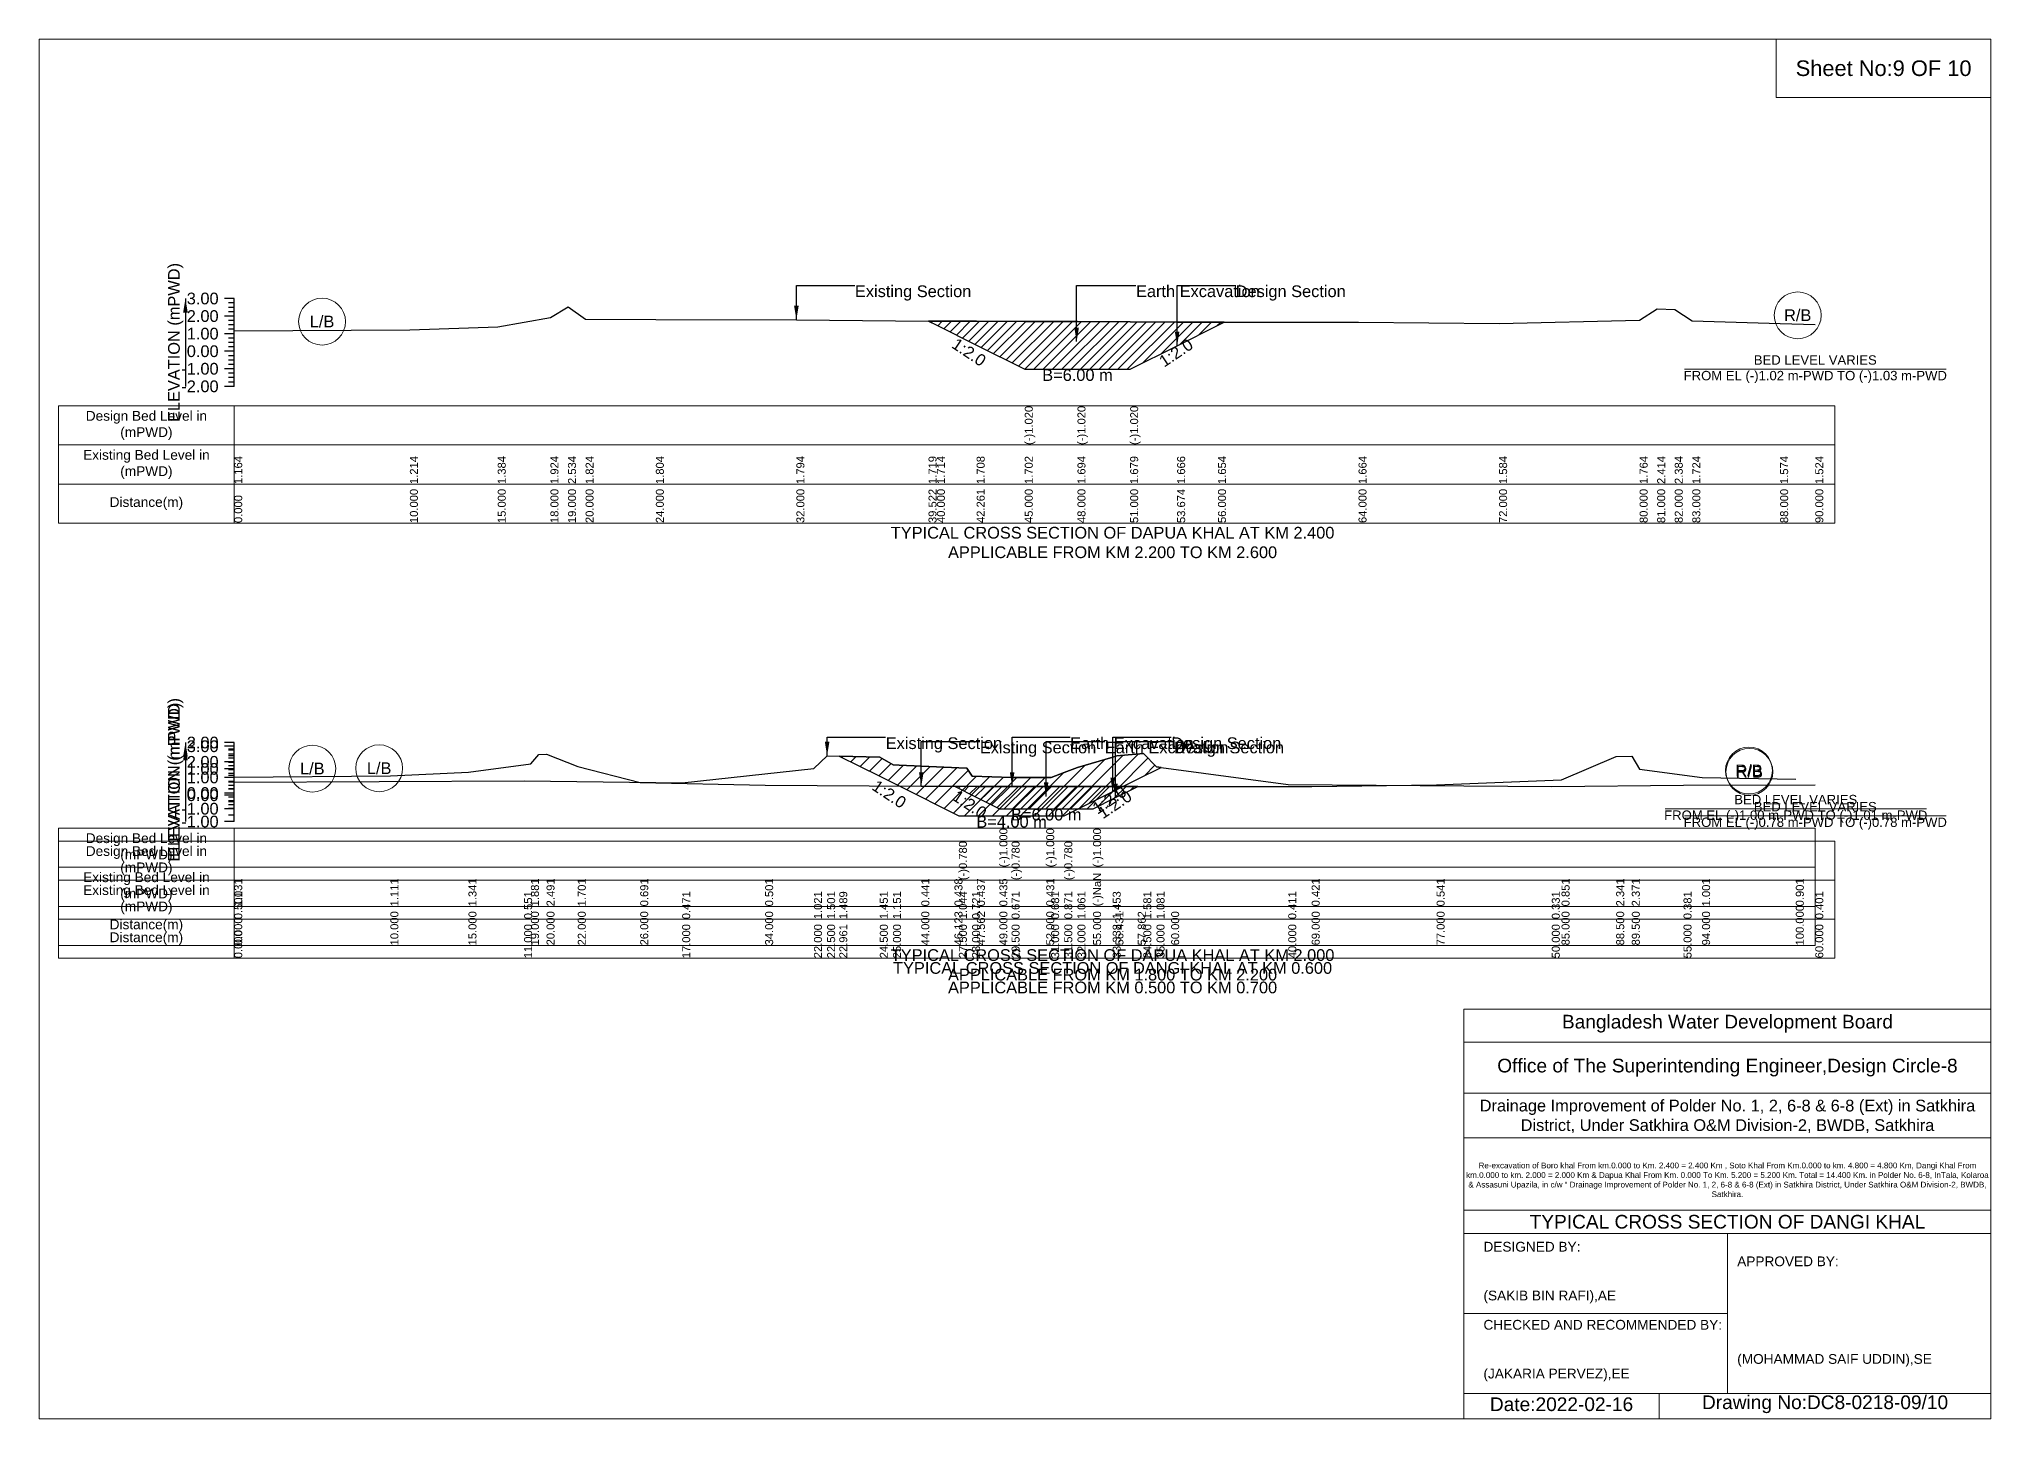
# Model space of a CAD drawing. Header units: inches. Extents: x 91000 to 538000, y -5656 to 0.
# Drawn here: x 390000 to 398000, y -5656 to 0 of the extents above; entities that cross this region are included whole.
import ezdxf

# ---------------------------------------------------------------- set-up
doc = ezdxf.new("R2010")
doc.units = ezdxf.units.IN
doc.header["$LTSCALE"] = 7
doc.header["$MEASUREMENT"] = 0
for name, color, linetype, lineweight in [('Cross section Data Border', 7, 'Continuous', 9), ('Cross Section Labels', 7, 'Continuous', 9), ('Existing_Bed_Level for Xsection', 7, 'Continuous', 25)]:
    doc.layers.add(name, color=color, linetype=linetype, lineweight=lineweight)
doc.styles.get("Standard").update_dxf_attribs({"font": 'arial.ttf'})
doc.dimstyles.get("Standard").update_dxf_attribs({"dimtxt": 45, "dimasz": 60, "dimexe": 0.18, "dimexo": 0.0625, "dimgap": 0.09, "dimtad": 0, "dimtih": 1, "dimtoh": 1, "dimdec": 4, "dimzin": 0, "dimdsep": 46, "dimtxsty": 'Standard', "dimcen": 0.09, "dimadec": 0, "dimazin": 0, "dimtfac": 1, "dimtdec": 4, "dimtofl": 0, "dimtmove": 0, "dimatfit": 3, "dimfxl": 1, "dimtolj": 1, "dimtzin": 0, "dimarcsym": 0})

msp = doc.modelspace()

# ---------------------------------------------------------------- hatches: boundary and pattern name
at = {"layer": 'Existing_Bed_Level for Xsection'}
h = msp.add_hatch(dxfattribs=at)
h.set_pattern_fill('ANSI31', color=256, scale=216, style=0)
h.paths.add_polyline_path([(393645.61633, -1156.05616), (393680, -1173.248), (393842.80816, -1254.65208), (394040, -1353.248), (394256, -1353.248), (394472, -1353.248), (394664.5594, -1256.9683), (394832, -1173.248), (394857.1188, -1160.6886), (394832, -1160.72), (394664.5594, -1159.8828), (394472, -1158.92), (394256, -1157.84), (394040, -1157.3), (393842.80816, -1156.80702), (393680, -1156.4)])
h = msp.add_hatch(dxfattribs=at)
h.set_pattern_fill('ANSI31', color=256, scale=324, style=0)
h.paths.add_polyline_path([(393279.79368, -2938.88484), (393446, -3021.988), (393500, -3048.988), (393524.89684, -3061.43642), (393770, -3183.988), (393802.4, -3183.988), (393824, -3183.988), (393986, -3183.988), (394148, -3183.988), (394202, -3183.988), (394256, -3156.988), (394400.45426, -3084.76087), (394418, -3075.988), (394526, -3021.988), (394580, -2994.988), (394598.90852, -2985.53374), (394580, -2983), (394526, -2929), (394418, -2937.64), (394400.45426, -2942.78675), (394256, -2985.16), (394202, -3005.68), (394148, -3026.2), (393986, -3027.28), (393824, -3021.88), (393802.4, -2988.4), (393770, -2987.01143), (393524.89684, -2976.50701), (393500, -2975.44), (393446, -2943.04)])
h = msp.add_hatch(dxfattribs=at)
h.set_pattern_fill('ANSI31', color=256, scale=192, style=0)
h.paths.add_polyline_path([(393751.89173, -3062.88986), (393843.94586, -3108.91693), (393936, -3154.944), (394128, -3154.944), (394320, -3154.944), (394411.584, -3109.152), (394503.168, -3063.36), (394411.584, -3063.36), (394320, -3063.36), (394128, -3063.36), (393936, -3063.12), (393843.94586, -3063.00493)])

# ---------------------------------------------------------------- linework, layer by layer
at = {"layer": 'Cross section Data Border'}
for points in [[(390080, -1503.808), (397360, -1503.808), (397360, -1983.808), (390080, -1983.808)], [(390080, -3234.944), (397280, -3234.944), (397280, -3714.944), (390080, -3714.944)], [(390080, -3287.748), (397360, -3287.748), (397360, -3767.748), (390080, -3767.748)]]:
    msp.add_lwpolyline(points, close=True, dxfattribs=at)
for points in [[(390800, -1503.808), (390800, -1983.808)], [(390080, -1663.808), (397360, -1663.808)], [(390080, -1823.808), (397360, -1823.808)], [(390800, -3234.944), (390800, -3714.944)], [(390800, -3287.748), (390800, -3767.748)], [(390080, -3394.944), (397280, -3394.944)], [(390080, -3447.748), (397360, -3447.748)], [(390080, -3554.944), (397280, -3554.944)], [(390080, -3607.748), (397360, -3607.748)]]:
    msp.add_lwpolyline(points, dxfattribs=at)
at = {"layer": 'Cross Section Labels'}
for points in [[(390000, 0), (398000, 0), (398000, -5656), (390000, -5656)], [(397120, 0), (398000, 0), (398000, -240), (397120, -240)]]:
    msp.add_lwpolyline(points, close=True, dxfattribs=at)
for points in [[(396744.19427, -1353.248), (397815.80573, -1353.248)], [(396664.19427, -3154.944), (397735.80573, -3154.944)], [(396744.19427, -3183.988), (397815.80573, -3183.988)], [(395840, -5656), (395840, -3976), (398000, -3976)], [(395840, -4112), (398000, -4112)], [(395840, -4320), (398000, -4320)], [(395840, -4504), (398000, -4504)], [(395840, -4800), (398000, -4800)], [(395840, -4896), (398000, -4896)], [(396920, -4896), (396920, -5552)], [(395840, -5224), (396920, -5224)], [(395840, -5552), (398000, -5552)], [(396640, -5552), (396640, -5656)]]:
    msp.add_lwpolyline(points, dxfattribs=at)
for centre in [(397208, -1132.28), (391160, -1158.2), (391120, -2990.4), (391394, -2988.94), (397008, -2998.08), (397010, -3003.52)]:
    msp.add_circle(centre, 96, dxfattribs=at)
at = {"layer": 'Existing_Bed_Level for Xsection'}
for points in [[(390800, -1063.808), (390760, -1063.808)], [(390800, -1081.808), (390776, -1081.808)], [(390800, -1099.808), (390776, -1099.808)], [(390800, -1117.808), (390776, -1117.808)], [(390800, -1423.808), (390800, -1351.808), (390800, -1279.808), (390800, -1207.808), (390800, -1135.808), (390800, -1063.808)], [(390800, -1196), (391520, -1192.4), (391880, -1180.16), (392096, -1141.28), (392168, -1097.36), (392240, -1148.48), (392528, -1149.92), (393104, -1150.64), (393645.61633, -1156.05616), (393680, -1156.4), (393842.80816, -1156.80702), (394040, -1157.3), (394040, -1157.3), (394256, -1157.84), (394256, -1157.84), (394472, -1158.92), (394472, -1158.92), (394664.5594, -1159.8828), (394832, -1160.72), (394857.1188, -1160.6886), (395408, -1160), (395984, -1165.76), (396560, -1152.8), (396632, -1106), (396704, -1108.16), (396776, -1155.68), (397136, -1166.48), (397280, -1170.08)], [(390800, -1135.808), (390760, -1135.808)], [(390800, -1153.808), (390776, -1153.808)], [(390800, -1171.808), (390776, -1171.808)], [(390800, -1189.808), (390776, -1189.808)], [(390800, -1207.808), (390760, -1207.808)], [(390800, -1279.808), (390760, -1279.808)], [(390800, -1225.808), (390776, -1225.808)], [(390800, -1243.808), (390776, -1243.808)], [(390800, -1261.808), (390776, -1261.808)], [(390800, -1351.808), (390760, -1351.808)], [(390800, -1297.808), (390776, -1297.808)], [(390800, -1315.808), (390776, -1315.808)], [(390800, -1333.808), (390776, -1333.808)], [(390800, -1423.808), (390760, -1423.808)], [(390800, -1369.808), (390776, -1369.808)], [(390800, -1387.808), (390776, -1387.808)], [(390800, -1405.808), (390776, -1405.808)], [(390800, -2883.748), (390760, -2883.748)], [(390800, -2898.944), (390760, -2898.944)], [(390800, -2910.748), (390776, -2910.748)], [(390800, -2914.944), (390776, -2914.944)], [(390800, -2930.944), (390776, -2930.944)], [(390800, -2937.748), (390776, -2937.748)], [(390800, -2946.944), (390776, -2946.944)], [(390800, -3207.748), (390800, -3099.748), (390800, -2991.748), (390800, -2883.748)], [(390800, -3154.944), (390800, -3090.944), (390800, -3026.944), (390800, -2962.944), (390800, -2898.944)], [(390800, -3045.64), (391988, -3040.24), (392636, -3048.88), (393176, -2989.48), (393230, -2937.64), (393279.79368, -2938.88484), (393446, -2943.04), (393500, -2975.44), (393524.89684, -2976.50701), (393770, -2987.01143), (393770, -2987.01143), (393802.4, -2988.4), (393824, -3021.88), (393986, -3027.28), (393986, -3027.28), (394148, -3026.2), (394202, -3005.68), (394202, -3005.68), (394256, -2985.16), (394400.45426, -2942.78675), (394418, -2937.64), (394526, -2929), (394580, -2983), (394598.90852, -2985.53374), (395120, -3055.36), (396200, -3064), (396740, -3058.6), (397280, -3056.44)], [(390800, -3024.96), (391440, -3019.84), (391760, -3005.12), (392016, -2970.56), (392048, -2932.8), (392080, -2931.52), (392208, -2982.08), (392464, -3046.72), (392976, -3058.88), (393616, -3062.72), (393751.89173, -3062.88986), (393843.94586, -3063.00493), (393936, -3063.12), (393936, -3063.12), (394128, -3063.36), (394128, -3063.36), (394320, -3063.36), (394320, -3063.36), (394411.584, -3063.36), (394503.168, -3063.36), (394640, -3063.36), (395216, -3064), (395728, -3056.32), (396240, -3036.48), (396464, -2941.12), (396528, -2939.2), (396560, -2992.32), (396816, -3026.88), (397200, -3033.28)], [(390800, -2962.944), (390760, -2962.944)], [(390800, -2991.748), (390760, -2991.748)], [(390800, -3026.944), (390760, -3026.944)], [(390800, -2964.748), (390776, -2964.748)], [(390800, -2978.944), (390776, -2978.944)], [(390800, -2994.944), (390776, -2994.944)], [(390800, -3010.944), (390776, -3010.944)], [(390800, -3018.748), (390776, -3018.748)], [(390800, -3090.944), (390760, -3090.944)], [(390800, -3099.748), (390760, -3099.748)], [(390800, -3042.944), (390776, -3042.944)], [(390800, -3045.748), (390776, -3045.748)], [(390800, -3058.944), (390776, -3058.944)], [(390800, -3072.748), (390776, -3072.748)], [(390800, -3074.944), (390776, -3074.944)], [(390800, -3106.944), (390776, -3106.944)], [(390800, -3154.944), (390760, -3154.944)], [(390800, -3122.944), (390776, -3122.944)], [(390800, -3126.748), (390776, -3126.748)], [(390800, -3138.944), (390776, -3138.944)], [(390800, -3153.748), (390776, -3153.748)], [(390800, -3180.748), (390776, -3180.748)], [(390800, -3207.748), (390760, -3207.748)]]:
    msp.add_lwpolyline(points, dxfattribs=at)
for points in [[(393645.61633, -1156.05616), (393645.61633, -1156.05616), (393680, -1173.248), (393842.80816, -1254.65208), (394040, -1353.248), (394040, -1353.248), (394256, -1353.248), (394256, -1353.248), (394472, -1353.248), (394472, -1353.248), (394664.5594, -1256.9683), (394832, -1173.248), (394857.1188, -1160.6886), (394857.1188, -1160.6886), (394857.1188, -1160.6886), (394832, -1160.72), (394664.5594, -1159.8828), (394472, -1158.92), (394472, -1158.92), (394256, -1157.84), (394256, -1157.84), (394040, -1157.3), (394040, -1157.3), (393842.80816, -1156.80702), (393680, -1156.4), (393645.61633, -1156.05616)], [(393279.79368, -2938.88484), (393446, -3021.988), (393500, -3048.988), (393524.89684, -3061.43642), (393770, -3183.988), (393770, -3183.988), (393802.4, -3183.988), (393824, -3183.988), (393986, -3183.988), (393986, -3183.988), (394148, -3183.988), (394202, -3183.988), (394202, -3183.988), (394256, -3156.988), (394400.45426, -3084.76087), (394418, -3075.988), (394526, -3021.988), (394580, -2994.988), (394598.90852, -2985.53374), (394598.90852, -2985.53374), (394598.90852, -2985.53374), (394580, -2983), (394526, -2929), (394418, -2937.64), (394400.45426, -2942.78675), (394256, -2985.16), (394202, -3005.68), (394202, -3005.68), (394148, -3026.2), (393986, -3027.28), (393986, -3027.28), (393824, -3021.88), (393802.4, -2988.4), (393770, -2987.01143), (393770, -2987.01143), (393524.89684, -2976.50701), (393500, -2975.44), (393446, -2943.04)], [(393751.89173, -3062.88986), (393843.94586, -3108.91693), (393936, -3154.944), (393936, -3154.944), (394128, -3154.944), (394128, -3154.944), (394320, -3154.944), (394320, -3154.944), (394411.584, -3109.152), (394503.168, -3063.36), (394503.168, -3063.36), (394503.168, -3063.36), (394411.584, -3063.36), (394320, -3063.36), (394320, -3063.36), (394128, -3063.36), (394128, -3063.36), (393936, -3063.12), (393936, -3063.12), (393843.94586, -3063.00493)]]:
    msp.add_lwpolyline(points, close=True, dxfattribs=at)

# ---------------------------------------------------------------- texts
at = {"layer": 'Cross section Data Border', "char_height": 40, "width": 640, "attachment_point": 5}
for s, insert in [('Design Bed Level in (mPWD)', (390440, -1583.808)), ('Existing Bed Level in (mPWD)', (390440, -1743.808)), ('Distance(m)', (390440, -1903.808)), ('Design Bed Level in (mPWD)', (390440, -3314.944)), ('Design Bed Level in (mPWD)', (390440, -3367.748)), ('Existing Bed Level in (mPWD)', (390440, -3474.944)), ('Existing Bed Level in (mPWD)', (390440, -3527.748)), ('Distance(m)', (390440, -3634.944)), ('Distance(m)', (390440, -3687.748))]:
    msp.add_mtext(s, dxfattribs=dict(at, insert=insert))
at = {"layer": 'Cross Section Labels'}
for s, insert, char_height, attachment_point in [('Sheet No:9 OF 10', (397560, -120), 64, 5), ('Existing Section', (393344, -1009.808), 48, 1), ('Earth Excavation', (394496, -1009.808), 48, 1), ('Design Section', (394904.5594, -1009.808), 48, 1), ('R/B', (397208, -1132.28), 48, 5), ('L/B', (391160, -1158.2), 48, 5), ('B=6.00 m', (394256, -1353.248), 48, 2), ('BED LEVEL VARIES ^JFROM EL (-)1.02 m-PWD TO (-)1.03 m-PWD', (397280, -1353.248), 38.4, 5), ('TYPICAL CROSS SECTION OF DAPUA KHAL AT KM 2.400^JAPPLICABLE FROM KM 2.200 TO KM 2.600', (394400, -2063.808), 48, 5), ('Existing Section', (393470, -2862.148), 48, 1), ('Existing Section', (393856, -2879.744), 48, 1), ('Earth Excavation', (394226, -2862.148), 48, 1), ('Earth Excavation', (394368, -2879.744), 48, 1), ('Design Section', (394640.45426, -2862.148), 48, 1), ('Design Section', (394651.584, -2879.744), 48, 1), ('L/B', (391120, -2990.4), 48, 5), ('L/B', (391394, -2988.94), 48, 5), ('R/B', (397008, -2998.08), 48, 5), ('R/B', (397010, -3003.52), 48, 5), ('BED LEVEL VARIES ^JFROM EL (-)1.00 m-PWD TO (-)1.01 m-PWD', (397200, -3154.944), 38.4, 5), ('B=4.00 m', (393986, -3183.988), 48, 2), ('B=6.00 m', (394128, -3154.944), 48, 2), ('BED LEVEL VARIES ^JFROM EL (-)0.78 m-PWD TO (-)0.78 m-PWD', (397280, -3183.988), 38.4, 5), ('TYPICAL CROSS SECTION OF DAPUA KHAL AT KM 2.000^JAPPLICABLE FROM KM 1.800 TO KM 2.200', (394400, -3794.944), 48, 5), ('TYPICAL CROSS SECTION OF DANGI KHAL AT KM 0.600^JAPPLICABLE FROM KM 0.500 TO KM 0.700', (394400, -3847.748), 48, 5), ('Bangladesh Water Development Board', (396920, -4036), 56, 5), ('Office of The Superintending Engineer,Design Circle-8', (396920, -4216), 56, 5)]:
    msp.add_mtext(s, dxfattribs=dict(at, insert=insert, char_height=char_height, attachment_point=attachment_point))
at = {"layer": 'Cross Section Labels', "char_height": 48, "attachment_point": 2}
for insert, rotation in [((393824.80816, -1263.65208), 326.309932474), ((394646.5594, -1265.9683), 33.690067526), ((393497.89684, -3074.93642), 326.309932474), ((393827.94586, -3116.91693), 326.309932474), ((394373.45426, -3098.26087), 33.690067526), ((394395.584, -3117.152), 33.690067526)]:
    msp.add_mtext('1:2.0', dxfattribs=dict(at, insert=insert, rotation=rotation))
at = {"layer": 'Cross Section Labels'}
for s, insert, char_height, width, attachment_point in [('Drainage Improvement of Polder No. 1, 2, 6-8 & 6-8 (Ext) in Satkhira District, Under Satkhira O&M Division-2, BWDB, Satkhira', (396920, -4416), 48, 2240, 5), ('Re-excavation of Boro khal From km.0.000 to Km. 2.400 = 2.400 Km , Soto Khal From Km.0.000 to km. 4.800 = 4.800 Km, Dangi Khal From km.0.000 to km. 2.000 = 2.000 Km & Dapua Khal From Km. 0.000 To Km. 5.200 = 5.200 Km. Total = 14.400 Km. in Polder No. 6-8, InTala, Kolaroa & Assasuni Upazila, in c/w “ Drainage Improvement of Polder No. 1, 2, 6-8 & 6-8 (Ext) in Satkhira District, Under Satkhira O&M Division-2, BWDB, Satkhira.', (396920, -4676), 23.56497918, 2160, 5), ('TYPICAL CROSS SECTION OF DANGI KHAL', (396920, -4848), 56, 2240, 5), ('DESIGNED BY:^J^J^J(SAKIB BIN RAFI),AE', (395920, -5056), 40, 1120, 4), ('APPROVED BY:^J^J^J^J^J^J(MOHAMMAD SAIF UDDIN),SE', (396960, -5216), 40, 1120, 4), ('CHECKED AND RECOMMENDED BY:^J^J^J(JAKARIA PERVEZ),EE', (395920, -5376), 40, 1120, 4), ('Date:2022-02-16', (396240, -5596), 56, 1120, 5), ('Drawing No:DC8-0218-09/10', (397320, -5596), 56, 1760, 5)]:
    msp.add_mtext(s, dxfattribs=dict(at, insert=insert, char_height=char_height, width=width, attachment_point=attachment_point))
at = {"layer": 'Existing_Bed_Level for Xsection', "rotation": 90}
for s, insert, char_height, attachment_point in [('ELEVATION (mPWD)', (390560, -1243.808), 48, 5), ('(-)1.020', (394040, -1663.808), 32.8, 1), ('(-)1.020', (394256, -1663.808), 32.8, 1), ('(-)1.020', (394472, -1663.808), 32.8, 1), ('1.164', (390800, -1823.808), 32.8, 1), ('1.214', (391520, -1823.808), 32.8, 1), ('1.384', (391880, -1823.808), 32.8, 1), ('1.924', (392096, -1823.808), 32.8, 1), ('2.534', (392168, -1823.808), 32.8, 1), ('1.824', (392240, -1823.808), 32.8, 1), ('1.804', (392528, -1823.808), 32.8, 1), ('1.794', (393104, -1823.808), 32.8, 1), ('1.719', (393645.61633, -1823.808), 32.8, 1), ('1.714', (393680, -1823.808), 32.8, 1), ('1.708', (393842.80816, -1823.808), 32.8, 1), ('1.702', (394040, -1823.808), 32.8, 1), ('1.694', (394256, -1823.808), 32.8, 1), ('1.679', (394472, -1823.808), 32.8, 1), ('1.666', (394664.5594, -1823.808), 32.8, 1), ('1.654', (394832, -1823.808), 32.8, 1), ('1.664', (395408, -1823.808), 32.8, 1), ('1.584', (395984, -1823.808), 32.8, 1), ('1.764', (396560, -1823.808), 32.8, 1), ('2.414', (396632, -1823.808), 32.8, 1), ('2.384', (396704, -1823.808), 32.8, 1), ('1.724', (396776, -1823.808), 32.8, 1), ('1.574', (397136, -1823.808), 32.8, 1), ('1.524', (397280, -1823.808), 32.8, 1), ('0.000', (390800, -1983.808), 32.8, 1), ('10.000', (391520, -1983.808), 32.8, 1), ('15.000', (391880, -1983.808), 32.8, 1), ('18.000', (392096, -1983.808), 32.8, 1), ('19.000', (392168, -1983.808), 32.8, 1), ('20.000', (392240, -1983.808), 32.8, 1), ('24.000', (392528, -1983.808), 32.8, 1), ('32.000', (393104, -1983.808), 32.8, 1), ('39.522', (393645.61633, -1983.808), 32.8, 1), ('40.000', (393680, -1983.808), 32.8, 1), ('42.261', (393842.80816, -1983.808), 32.8, 1), ('45.000', (394040, -1983.808), 32.8, 1), ('48.000', (394256, -1983.808), 32.8, 1), ('51.000', (394472, -1983.808), 32.8, 1), ('53.674', (394664.5594, -1983.808), 32.8, 1), ('56.000', (394832, -1983.808), 32.8, 1), ('64.000', (395408, -1983.808), 32.8, 1), ('72.000', (395984, -1983.808), 32.8, 1), ('80.000', (396560, -1983.808), 32.8, 1), ('81.000', (396632, -1983.808), 32.8, 1), ('82.000', (396704, -1983.808), 32.8, 1), ('83.000', (396776, -1983.808), 32.8, 1), ('88.000', (397136, -1983.808), 32.8, 1), ('90.000', (397280, -1983.808), 32.8, 1), ('ELEVATION (mPWD)', (390560, -3026.944), 48, 5), ('ELEVATION (mPWD)', (390560, -3045.748), 48, 5), ('(-)1.000', (393936, -3394.944), 32.8, 1), ('(-)1.000', (394128, -3394.944), 32.8, 1), ('(-)1.000', (394320, -3394.944), 32.8, 1), ('(-)0.780', (393770, -3447.748), 32.8, 1), ('(-)0.780', (393986, -3447.748), 32.8, 1), ('(-)0.780', (394202, -3447.748), 32.8, 1), ('(-)NaN', (394320, -3554.944), 32.8, 1), ('1.031', (390800, -3554.944), 32.8, 1), ('0.501', (390800, -3607.748), 32.8, 1), ('1.111', (391440, -3554.944), 32.8, 1), ('1.341', (391760, -3554.944), 32.8, 1), ('0.551', (391988, -3607.748), 32.8, 1), ('1.881', (392016, -3554.944), 32.8, 1), ('2.491', (392080, -3554.944), 32.8, 1), ('1.701', (392208, -3554.944), 32.8, 1), ('0.691', (392464, -3554.944), 32.8, 1), ('0.471', (392636, -3607.748), 32.8, 1), ('0.501', (392976, -3554.944), 32.8, 1), ('1.021', (393176, -3607.748), 32.8, 1), ('1.501', (393230, -3607.748), 32.8, 1), ('1.489', (393279.79368, -3607.748), 32.8, 1), ('1.451', (393446, -3607.748), 32.8, 1), ('1.151', (393500, -3607.748), 32.8, 1), ('0.441', (393616, -3554.944), 32.8, 1), ('0.438', (393751.89173, -3554.944), 32.8, 1), ('1.044', (393770, -3607.748), 32.8, 1), ('0.721', (393824, -3607.748), 32.8, 1), ('0.437', (393843.94586, -3554.944), 32.8, 1), ('0.435', (393936, -3554.944), 32.8, 1), ('0.671', (393986, -3607.748), 32.8, 1), ('0.431', (394128, -3554.944), 32.8, 1), ('0.681', (394148, -3607.748), 32.8, 1), ('0.871', (394202, -3607.748), 32.8, 1), ('1.061', (394256, -3607.748), 32.8, 1), ('1.453', (394400.45426, -3607.748), 32.8, 1), ('1.581', (394526, -3607.748), 32.8, 1), ('1.081', (394580, -3607.748), 32.8, 1), ('0.411', (395120, -3607.748), 32.8, 1), ('0.421', (395216, -3554.944), 32.8, 1), ('0.541', (395728, -3554.944), 32.8, 1), ('0.331', (396200, -3607.748), 32.8, 1), ('0.851', (396240, -3554.944), 32.8, 1), ('2.341', (396464, -3554.944), 32.8, 1), ('2.371', (396528, -3554.944), 32.8, 1), ('0.381', (396740, -3607.748), 32.8, 1), ('1.001', (396816, -3554.944), 32.8, 1), ('0.901', (397200, -3554.944), 32.8, 1), ('0.401', (397280, -3607.748), 32.8, 1), ('10.000', (391440, -3714.944), 32.8, 1), ('15.000', (391760, -3714.944), 32.8, 1), ('19.000', (392016, -3714.944), 32.8, 1), ('20.000', (392080, -3714.944), 32.8, 1), ('22.000', (392208, -3714.944), 32.8, 1), ('26.000', (392464, -3714.944), 32.8, 1), ('34.000', (392976, -3714.944), 32.8, 1), ('44.000', (393616, -3714.944), 32.8, 1), ('46.123', (393751.89173, -3714.944), 32.8, 1), ('47.562', (393843.94586, -3714.944), 32.8, 1), ('49.000', (393936, -3714.944), 32.8, 1), ('52.000', (394128, -3714.944), 32.8, 1), ('55.000', (394320, -3714.944), 32.8, 1), ('56.431', (394411.584, -3714.944), 32.8, 1), ('57.862', (394503.168, -3714.944), 32.8, 1), ('60.000', (394640, -3714.944), 32.8, 1), ('69.000', (395216, -3714.944), 32.8, 1), ('77.000', (395728, -3714.944), 32.8, 1), ('85.000', (396240, -3714.944), 32.8, 1), ('88.500', (396464, -3714.944), 32.8, 1), ('89.500', (396528, -3714.944), 32.8, 1), ('94.000', (396816, -3714.944), 32.8, 1), ('100.000', (397200, -3714.944), 32.8, 1), ('0.000', (390800, -3714.944), 32.8, 1), ('0.000', (390800, -3767.748), 32.8, 1), ('11.000', (391988, -3767.748), 32.8, 1), ('17.000', (392636, -3767.748), 32.8, 1), ('22.000', (393176, -3767.748), 32.8, 1), ('22.500', (393230, -3767.748), 32.8, 1), ('22.961', (393279.79368, -3767.748), 32.8, 1), ('24.500', (393446, -3767.748), 32.8, 1), ('25.000', (393500, -3767.748), 32.8, 1), ('27.500', (393770, -3767.748), 32.8, 1), ('28.000', (393824, -3767.748), 32.8, 1), ('29.500', (393986, -3767.748), 32.8, 1), ('31.000', (394148, -3767.748), 32.8, 1), ('31.500', (394202, -3767.748), 32.8, 1), ('32.000', (394256, -3767.748), 32.8, 1), ('33.338', (394400.45426, -3767.748), 32.8, 1), ('34.500', (394526, -3767.748), 32.8, 1), ('35.000', (394580, -3767.748), 32.8, 1), ('40.000', (395120, -3767.748), 32.8, 1), ('50.000', (396200, -3767.748), 32.8, 1), ('55.000', (396740, -3767.748), 32.8, 1), ('60.000', (397280, -3767.748), 32.8, 1)]:
    msp.add_mtext(s, dxfattribs=dict(at, insert=insert, char_height=char_height, attachment_point=attachment_point))
at = {"layer": 'Existing_Bed_Level for Xsection', "char_height": 48, "attachment_point": 6}
for s, insert in [('3.00', (390736, -1063.808)), ('2.00', (390736, -1135.808)), ('1.00', (390736, -1207.808)), ('0.00', (390736, -1279.808)), ('-1.00', (390736, -1351.808)), ('-2.00', (390736, -1423.808)), ('3.00', (390736, -2898.944)), ('2.00', (390736, -2883.748)), ('2.00', (390736, -2962.944)), ('1.00', (390736, -2991.748)), ('1.00', (390736, -3026.944)), ('0.00', (390736, -3090.944)), ('0.00', (390736, -3099.748)), ('-1.00', (390736, -3154.944)), ('-1.00', (390736, -3207.748))]:
    msp.add_mtext(s, dxfattribs=dict(at, insert=insert))

# ---------------------------------------------------------------- leaders
at = {"layer": 'Cross Section Labels', "annotation_type": 0, "has_hookline": 1, "hookline_direction": 0}
for points, text_width in [([(393104, -1150.64), (393104, -1009.808), (393343.91, -1009.808)], 467.16508), ([(394252.53263, -1240.29486), (394252.53263, -1009.808), (394495.91, -1009.808)], 496.99318), ([(394664.5594, -1256.9683), (394664.5594, -1009.808), (394904.4694, -1009.808)], 441.23329), ([(393230, -2937.64), (393230, -2862.148), (393469.91, -2862.148)], 467.16508), ([(393616, -3062.72), (393616, -2879.744), (393855.91, -2879.744)], 467.16508), ([(393988.2491, -3063.15081), (393988.2491, -2862.148), (394225.91, -2862.148)], 496.99318), ([(394127.57555, -3104.15294), (394127.57555, -2879.744), (394367.91, -2879.744)], 496.99318), ([(394400.45426, -3084.76087), (394400.45426, -2862.148), (394640.36426, -2862.148)], 441.23329), ([(394411.584, -3109.152), (394411.584, -2879.744), (394651.494, -2879.744)], 441.23329)]:
    msp.add_leader(points, dimstyle='Standard', override={"dimasz": 57.6}, dxfattribs=dict(at, text_width=text_width))
at = {"layer": 'Existing_Bed_Level for Xsection'}
for points in [[(390600, -1063.808), (390600, -1423.808)], [(390600, -2883.748), (390600, -3207.748)], [(390600, -2898.944), (390600, -3154.944)]]:
    msp.add_leader(points, dimstyle='Standard', override={"dimasz": 57.6}, dxfattribs=at)

doc.saveas('drawing.dxf')
